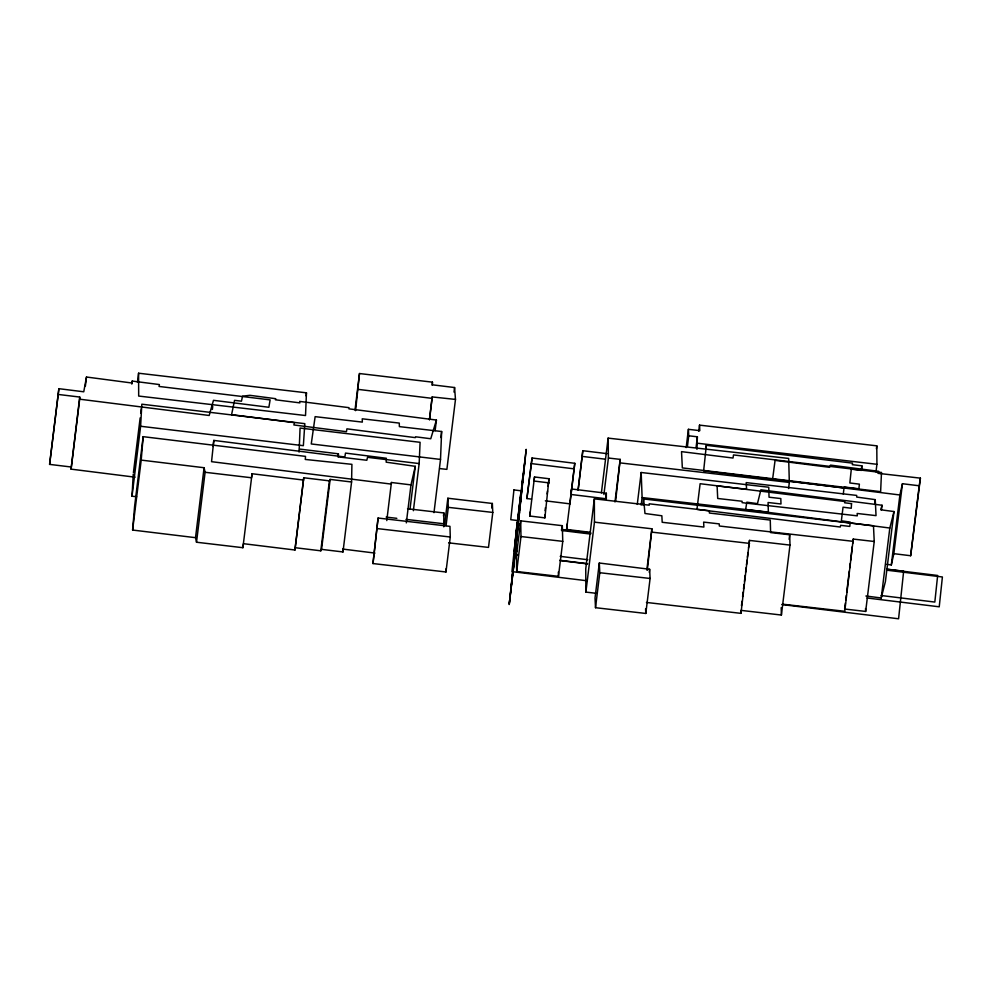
<?xml version="1.0" encoding="UTF-8"?>
<svg xmlns="http://www.w3.org/2000/svg" width="992" height="992" viewBox="0 0 992 992"><rect width="100%" height="100%" fill="white"/><g stroke="black" fill="none" stroke-linecap="round" stroke-linejoin="round"><path stroke-width="1.49" d="M606.335 493.235L606.335 498.79L570.908 494.462L571.491 488.982L606.335 493.235L605.591 499.311M342.984 551.949L351.577 482L330.15 479.421L329.394 480.86L303.75 477.76L295.17 547.708L320.8 550.808L321.557 549.37L342.984 551.949L343.046 548.998M351.577 482L351.912 464.33L305.263 459.445L305.524 456.382L143.158 436.666L134.577 506.614L132.606 530.05L195.511 537.676L196.515 542.227L242.891 547.708L243.474 543.69L294.971 550.014L303.75 477.76M135.073 477.189L71.077 469.142L79.732 397.048L58.193 394.444L58.875 388.678L83.75 391.79L86.49 377.022L132.134 383.036L132.196 381.064L159.377 384.561L159.055 386.446L270.122 399.875L268.869 407.278L213.478 400.322L209.176 415.474L79.67 399.193L79.732 397.048M299.088 452.104L300.068 428.048L420.087 442.308L419.157 463.574L413.366 510.719M299.46 449.066L338.408 453.815L338.322 456.89L366.817 460.263L367.536 457.324L419.157 463.574M429.548 419.641L432.202 396.936L455.477 399.416L446.884 469.365L439.617 468.584M306.454 392.82L305.524 415.536L138.682 396.056L138.582 373.215L306.454 392.82L306.082 395.858M440.51 459.432L441.638 431.508L399.379 426.622L399.28 423.088L362.241 418.81L362.328 422.108L315.134 416.652L311.252 443.957L440.51 459.432L433.975 512.653M136.636 496.756L132.023 496.211L133.238 474.151M140.616 426.262L141.831 404.203L304.817 423.658L303.354 445.681L140.616 426.262L132.023 496.211M372.98 563.555L378.076 518.047L449.971 526.355L450.269 537.007L445.966 571.987L372.98 563.555L378.076 518.047M294.971 550.014L295.17 547.708M355.582 410.663L359.488 373.538L432.425 382.156L432.549 384.834L454.572 387.537L455.477 399.416M132.606 530.05L141.199 460.102L143.158 436.666M578.1 489.949L582.812 450.703L607.067 453.654M578.15 489.862L582.812 450.703M545.352 500.824L569.941 503.849L570.226 501.059M569.941 503.849L574.79 463.301L532.059 457.994L526.901 498.554L531.514 499.125M213.813 440.411L211.544 461.677L391.257 484.096L391.431 482.496L410.986 484.89L415.276 466.327L386.173 462.173L386.359 458.267L345.489 453.084L344.856 456.99L213.813 440.411L213.069 446.487M517.192 522.648L511.946 571.615L587.128 580.779M510.905 588.578L509.206 604.55L514.34 560.592M510.967 588.058L512.666 572.099M512.703 571.764L522.759 477.326M514.402 560.083L516.1 544.112M516.138 543.777L522.697 482.149M522.747 481.79L524.446 465.831M524.495 465.31L526.194 449.339L521.643 487.853M529.765 516.026L534.502 476.966L548.985 478.739L544.881 517.874L529.765 516.026L530.199 511.946M534.502 476.966L534.068 481.046L549.171 482.893M590.228 532.32L566.606 529.43L567.188 523.962M706.354 445.309L703.638 470.84L844.031 487.965L844.304 487.01L858.886 488.783L859.382 484.146L849.846 482.98L851.31 469.166L861.391 470.406L861.887 465.843L852.339 464.678L852.5 463.14L706.354 445.309L705.982 448.347M71.139 466.996L49.6 464.392L58.875 388.678M49.6 464.392L58.193 394.444M71.077 469.142L79.67 399.193M85.374 386.136L86.49 377.022M131.812 384.102L132.196 381.064M137.466 382.342L138.582 373.215M133.424 472.638L140.157 417.892M140.715 413.329L141.273 408.766M195.511 537.676L204.092 467.728L141.199 460.102M212.362 409.448L212.734 406.41M196.515 542.227L205.096 472.279L204.092 467.728M242.891 547.708L252.067 473.742L303.564 480.066M320.8 550.808L329.394 480.86M321.557 549.37L330.15 479.421M338.036 456.853L338.408 453.815M355.012 410.031L359.488 373.538M386.781 520.602L391.431 482.496M406.311 522.896L410.986 484.89M410.043 508.896L415.276 466.327M432.041 385.194L432.425 382.156M429.4 419.74L432.202 396.936M435.116 430.689L436.43 420.05L348.961 408.84L348.986 407.662L299.658 401.413L299.894 402.876L275.416 399.788L275.726 398.697L249.922 395.324L242.569 396.143L241.453 401.19L234.558 400.346L231.582 414.656L294.574 422.654L293.855 424.96L346.431 431.694L346.927 428.842L415.276 437.621L415.648 436.802L430.751 438.749L436.43 420.05M440.894 437.584L441.638 431.508M454.014 392.1L454.572 387.537M443.474 515.989L443.846 512.951L407.538 508.76M443.771 526.839L443.846 512.951M444.49 525.599L447.851 498.232L492.342 503.465L492.788 512.43L488.498 547.41L448.607 542.847M446.065 525.586L448.31 507.346L447.851 498.232M491.784 508.028L492.342 503.465M516.063 533.299L521.06 491.164M514.724 545.898L519.882 502.188M520.341 500.08L524.979 460.734M514.104 551.676L518.432 515.84M518.878 513.732L523.615 473.556M517.551 526.256L522.3 485.919M516.175 539.127L520.924 498.79M514.86 551.49L519.51 512.132M513.447 564.733L518.208 524.346M512.07 577.654L516.72 538.309M510.706 590.426L515.394 550.721M509.33 603.409L513.955 564.2M520.701 520.862L516.398 555.842L516.696 571.504L558.459 576.327L562.762 541.359L562.315 525.673L520.701 520.862L520.986 536.536L516.696 571.504M532.059 457.994L526.901 498.554M545.067 510.669L545.439 507.631M547.125 493.942L547.497 490.904M548.055 486.34L548.985 478.739M561.943 528.711L562.315 525.673M566.606 529.43L574.79 463.301M646.449 602.442L740.974 613.354L740.888 610.365L781.398 615.04L789.992 545.092L789.694 534.775L770.61 532.58L770.263 520.068L709.404 513.038L709.342 510.756L649.214 503.812L649.252 505.176L594.344 498.84L585.751 568.788L585.875 592.1L596.452 593.328M585.875 592.1L594.456 522.152L594.344 498.84M601.4 492.875L608.121 438.129L788.665 458.44L789.334 482.434L788.59 488.523M603.917 494.524L608.406 458.019L608.121 438.129M599.317 563.022L595.026 597.99L595.51 607.699L645.804 613.453L650.095 578.472L649.636 569.272L599.317 563.022L599.8 572.719L595.51 607.699M614.978 501.964L620.198 459.383L608.406 458.019M615.635 500.935L620.198 459.383M637.261 504.432L641.179 472.502L768.763 487.233L769.036 497.203L780.816 498.567L780.977 503.986L768.081 502.498L768.354 512.12L642.109 497.55L641.179 472.502M641.167 505.151L642.109 497.55M642.866 505.052L643.622 498.964L873.468 525.76L874.237 541.483L865.656 611.432L844.638 609.026L845.395 602.95M646.846 569.842L651.893 528.786L594.456 522.152M647.317 570.152L651.893 528.786M649.264 572.31L649.636 569.272M686.179 447.578L688.411 429.325L699.806 430.64L699.534 425.122L876.792 445.842L876.928 464.293L875.986 471.894M687.431 446.45L688.733 435.798L688.411 429.325M696.074 447.429L697.376 436.79L688.733 435.798M698.79 431.21L699.534 425.122M696.954 449.351L697.376 436.79M741.446 605.802L742.004 601.239M742.574 596.676L743.132 592.112M743.504 589.074L744.062 584.511M744.434 581.473L745.178 575.385M745.562 572.347L746.12 567.784M746.492 564.746L747.05 560.182M747.422 557.144L747.98 552.581M748.538 548.018L749.481 540.417L789.992 545.092M740.974 613.354L749.481 540.417M789.136 539.338L789.694 534.775M843.274 494.053L844.031 487.965M861.502 468.881L861.887 465.843M845.767 599.9L846.325 595.349M846.697 592.298L849.313 571.008M849.685 567.97L850.243 563.406M850.615 560.368L852.302 546.679M852.674 543.641L853.232 539.078L874.237 541.483M853.232 539.078L844.762 611.295L782.316 604.153M876.42 448.88L876.792 445.842M874.684 504.184L875.242 499.633L856.753 497.079L856.666 495.417L746.232 482.608L746.554 489.254L717.092 485.882L717.712 498.48L742.078 501.258L742.14 502.659L857.286 515.84L857.175 513.472L876.035 515.629L875.242 499.633M881.466 509.814L882.037 505.25L760.889 489.812L757.454 503.626L746.852 502.188L745.637 509.454L889.812 528.029L894.003 511.55L880.722 509.789L882.037 505.25M865.892 596.006L881.231 597.978L889.812 528.029M894.003 511.55L885.422 581.498L881.231 597.978M886.712 564.361L891.312 564.932L899.893 494.983L902.447 483.724L919.224 485.782L920.402 478.144L877.97 473.333L878.664 471.312L830.54 465.124L829.523 467.319L775.074 460.387L772.619 479.086L899.893 494.983M891.312 564.932L893.854 553.672L902.447 483.724M893.854 553.672L910.644 555.731L919.224 485.782M920.402 478.144L910.644 555.731M252.067 473.742L251.484 477.76L205.096 472.279M853.343 541.347L719.336 526.008L719.225 523.888L703.638 522.102L703.874 527.062L662.185 522.288L661.862 515.778L644.974 513.484L643.622 498.964M448.31 507.346L492.788 512.43M599.8 572.719L650.095 578.472M620.298 462.917L789.334 482.434M651.98 532.146L749.568 543.405M386.136 517.092L396.825 518.332M405.976 519.386L444.156 523.801M520.986 536.536L562.762 541.359M377.27 528.587L450.269 537.007M697.698 443.263L876.928 464.293M582.254 456.407L604.884 459.135M358.199 389.385L432.152 398.362M517.018 524.024L520.093 524.408M561.509 529.455L590.848 533.039M886.774 569.148L903.65 571.206L898.578 618.785L781.981 604.562M517.006 524.148L520.081 524.52M561.534 529.579L590.699 533.138M886.997 569.284L937.651 575.472L934.824 602.07L881.094 595.51M516.906 525.066L519.982 525.438M561.46 530.497L590.637 534.056M887.096 570.226L942.4 576.972L939.226 606.806L867.02 597.99M514.178 550.746L517.241 551.118M560.232 556.363L587.859 559.736M513.757 554.689L518.37 555.247M559.897 560.319L587.574 563.692M513.732 554.888L518.345 555.446M559.81 560.517L587.462 563.89M531.204 463.574L574.244 468.869M342.736 549.072L374.988 553.09M865.508 608.567L865.656 611.432M645.569 608.852L645.804 613.453M544.757 515.096L544.881 517.874M781.188 607.674L781.398 615.04M558.347 572.049L558.459 576.327M445.879 568.937L445.966 571.987M881.479 472.527L880.636 491.648L682.335 467.902L681.529 451.645L733.014 458.044L733.51 454.931L881.479 472.527M851.533 503.614L851.26 508.251L843.039 507.197L841.365 520.812L850.231 522.09L849.772 526.417L840.658 525.351L840.249 527.025L696.954 509.342L700.129 483.712L844.775 501.506L844.638 502.77L851.533 503.614M513.93 489.924L510.756 519.696L517.923 520.564L521.098 490.804L513.93 489.924"/></g></svg>
